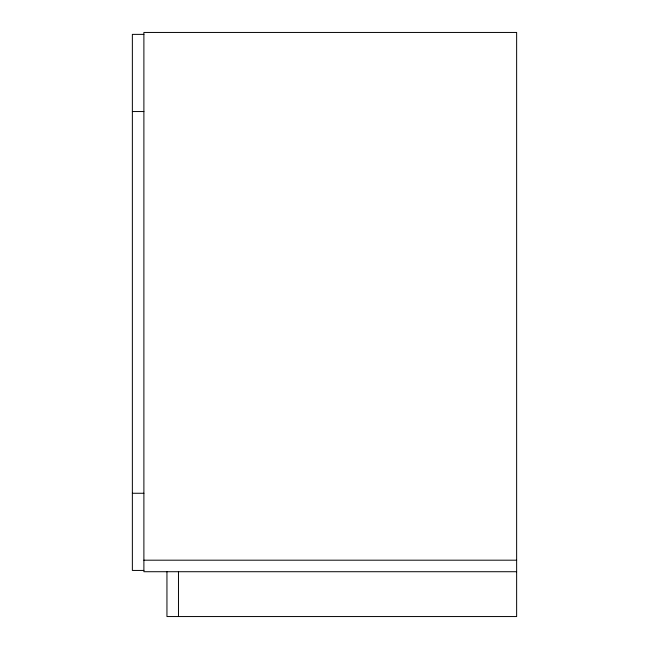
<?xml version="1.0" encoding="UTF-8"?>
<svg xmlns="http://www.w3.org/2000/svg" width="649" height="649" viewBox="0 0 649 649"><rect width="100%" height="100%" fill="white"/><g stroke="black" fill="none" stroke-linecap="round" stroke-linejoin="round"><path stroke-width="0.97" d="M143.891 34.373L132.364 34.373L132.364 570.439L143.891 570.439M132.364 111.547L143.891 111.547M132.364 493.264L143.891 493.264M143.891 560.192L516.636 560.192M516.636 571.72L143.891 571.72L143.891 32.45L516.636 32.45L516.636 616.55L166.947 616.55L166.947 571.72M178.475 571.72L178.475 616.55"/></g></svg>
